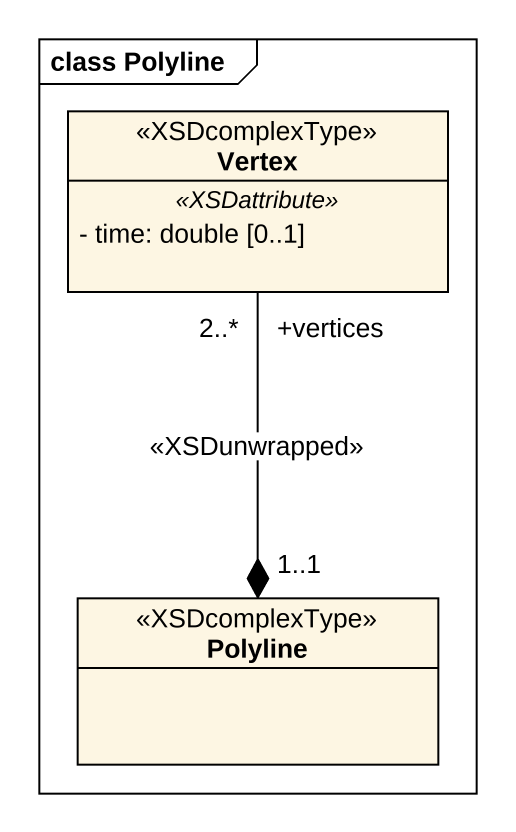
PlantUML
@startuml
mainframe class Polyline
hide circle
hide empty members
skinparam classAttributeIconSize 0
class Vertex <<XSDcomplexType>> {
  .. <<XSDattribute>> ..
  - time: double [0..1]
}
class Polyline <<XSDcomplexType>>
Polyline "1..1" *-up- "+vertices\n2..*" Vertex : <<XSDunwrapped>>
@enduml
